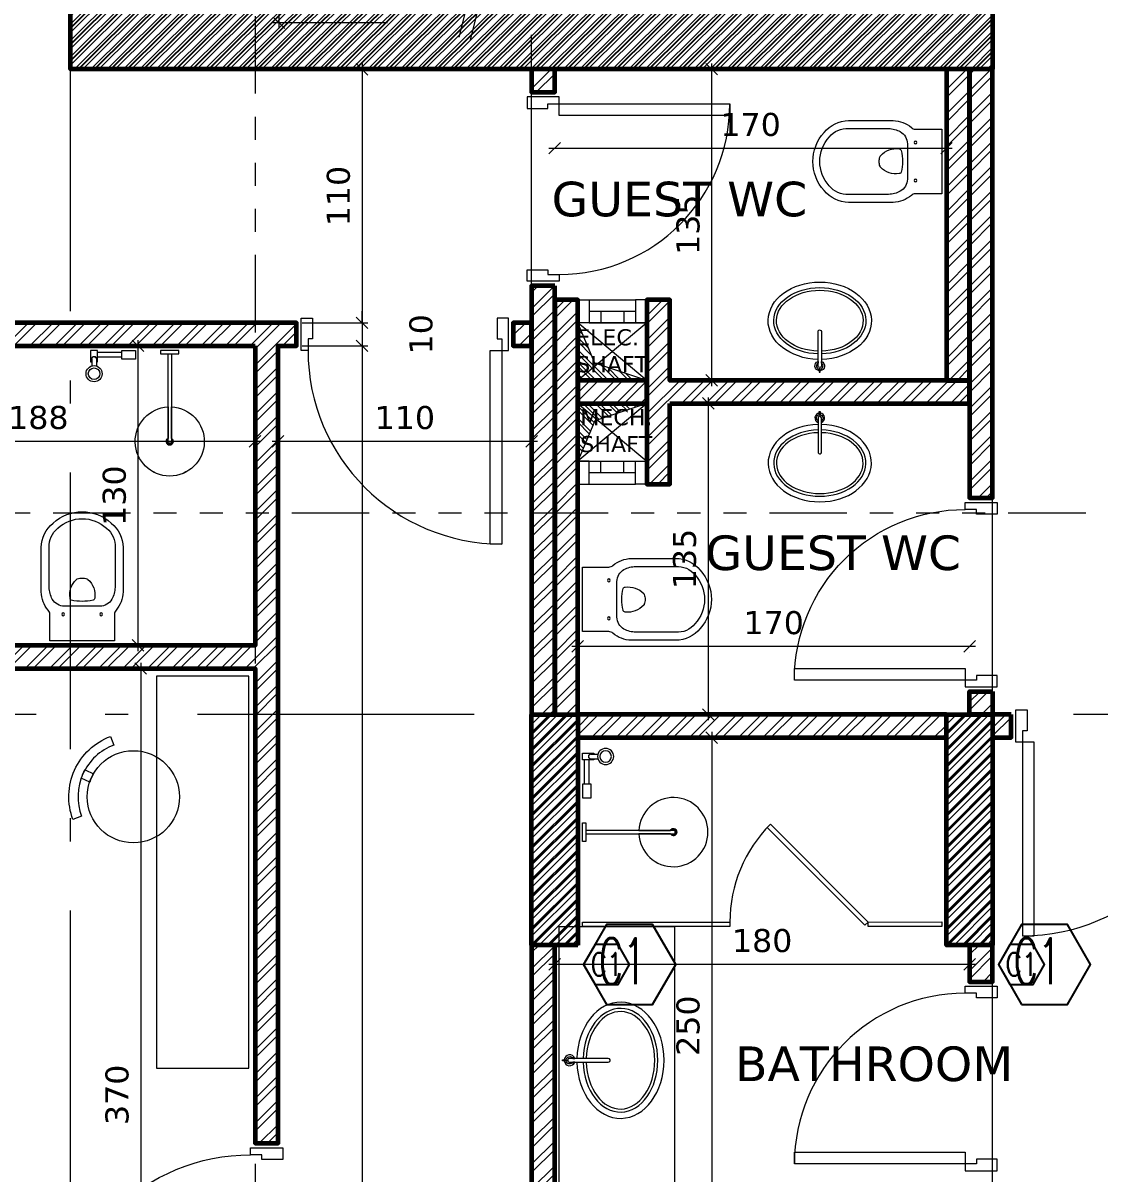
# Model space of a CAD drawing. Header units: inches. Extents: x -48 to 777, y -156 to 510.
# Drawn here: x 496.97 to 501.642, y 237.868 to 242.858 of the extents above; entities that cross this region are included whole.
import ezdxf
from ezdxf.enums import TextEntityAlignment as Align

# ---------------------------------------------------------------- set-up
doc = ezdxf.new("R2010")
doc.units = ezdxf.units.IN
doc.header["$MEASUREMENT"] = 0
doc.linetypes.add('ACAD_ISO06W100', pattern=[36, 24, -3, 0, -3, 0, -3, 0, -3])
doc.linetypes.add('ACAD_ISO10W100', pattern=[18, 12, -3, 0, -3])
doc.layers.get('Defpoints').update_dxf_attribs({"lineweight": 5})
for name, color, linetype, lineweight in [('A-AXIS', 253, 'ACAD_ISO10W100', 5), ('A-AXIS ST', 251, 'ACAD_ISO10W100', 5), ('A-DIM', 9, 'Continuous', 5), ('A-DOORS', 38, 'Continuous', 20), ('A-FURN1', 211, 'Continuous', 15), ('A-PILLARS', 1, 'Continuous', 60), ('A-PROJECTION2', 5, 'Continuous', 20), ('A-SANITARY', 120, 'Continuous', 5), ('A-SIGNS1', 20, 'Continuous', 15), ('A-TEXT', 50, 'Continuous', 15), ('A-WALLS', 7, 'Continuous', 60), ('A-WINDOWS', 4, 'Continuous', 20), ('D-GLASS', 171, 'Continuous', 20), ('H-OTHERS', 189, 'Continuous', 5), ('H-PILLARS', 61, 'Continuous', 5), ('H-WALLS', 51, 'Continuous', 5), ('str-shaft', 1, 'Continuous', 5)]:
    doc.layers.add(name, color=color, linetype=linetype, lineweight=lineweight)
for name, color, linetype in [('str-col-hatch', 8, 'Continuous'), ('str-COL-TAG-100', 1, 'Continuous'), ('str-COL-TAG-50', 7, 'Continuous'), ('str-columns', 3, 'Continuous'), ('str-walls', 5, 'Continuous')]:
    doc.layers.add(name, color=color, linetype=linetype)
doc.styles.add('ROMAN', font='ROMANS.SHX')
doc.styles.add('ROMAND', font='verdana.ttf')
doc.styles.add('ROMANS', font='romans__.ttf', dxfattribs={"height": 0.14})
doc.dimstyles.new('M-1.50', dxfattribs={"dimtxt": 0.1, "dimasz": 0.05, "dimexe": 0.025, "dimexo": 0.025, "dimgap": 0.05, "dimtad": 1, "dimlfac": 100, "dimrnd": 0.5, "dimzin": 9, "dimdsep": 46, "dimtxsty": 'ROMAND', "dimblk": 'OBLIQUE', "dimcen": 1, "dimdle": 0.025, "dimclrd": 256, "dimclre": 256, "dimclrt": 2, "dimadec": 0, "dimazin": 0, "dimtfac": 0.666667, "dimtmove": 2, "dimatfit": 3, "dimfxl": 0.04, "dimtolj": 1, "dimtzin": 5, "dimlwd": -1, "dimlwe": -1, "dimarcsym": 0})
pattern_1 = [(45, (-242.49175, -76.21088), (-0.0530330086, 0.0530330086), []), (45, (-242.4564, -76.21088), (-0.0530330086, 0.0530330086), [])]

# ---------------------------------------------------------------- blocks, each defined once
blk = doc.blocks.new('*U53')
for p, q in [((50, 100), (250, 100)), ((50, 50), (250, 50)), ((200, 50), (200, 0)), ((50, 0), (250, 0))]:
    blk.add_line(p, q)
for points in [[(0, 100), (50, 100), (50, 0), (0, 0)], [(300, 100), (250, 100), (250, 0), (300, 0)], [(100, 50), (100, 0)]]:
    blk.add_lwpolyline(points)
blk = doc.blocks.new('*U34')
for points in [[(130, -160), (100, -160), (100, -20), (150, -20), (150, -110), (130, -110), (130, -160)], [(970, -160), (1000, -160), (1000, -20), (950, -20), (950, -110), (970, -110), (970, -160)], [(180, -1000), (180, -160), (130, -160), (130, -1000)]]:
    blk.add_lwpolyline(points, close=True)
blk.add_arc((130, -160), 840, 270, 0)
blk = doc.blocks.new('*U35')
for points in [[(130, -160), (100, -160), (100, -20), (150, -20), (150, -110), (130, -110), (130, -160)], [(970, -160), (1000, -160), (1000, -20), (950, -20), (950, -110), (970, -110), (970, -160)], [(920, -1000), (920, -160), (970, -160), (970, -1000)]]:
    blk.add_lwpolyline(points, close=True)
blk.add_arc((970, -160), 840, 180, 270)
blk = doc.blocks.new('*U38')
for points in [[(130, -160), (100, -160), (100, -20), (150, -20), (150, -110), (130, -110), (130, -160)], [(870, -160), (900, -160), (900, -20), (850, -20), (850, -110), (870, -110), (870, -160)], [(820, -900), (820, -160), (870, -160), (870, -900)]]:
    blk.add_lwpolyline(points, close=True)
blk.add_arc((870, -160), 740, 180, 270)
blk = doc.blocks.new('*U37')
for points in [[(130, -160), (100, -160), (100, -20), (150, -20), (150, -110), (130, -110), (130, -160)], [(870, -160), (900, -160), (900, -20), (850, -20), (850, -110), (870, -110), (870, -160)], [(180, -900), (180, -160), (130, -160), (130, -900)]]:
    blk.add_lwpolyline(points, close=True)
blk.add_arc((130, -160), 740, 270, 0)
blk = doc.blocks.new('vnkhjghg')
at = {"extrusion": (0, 0, -1)}
for points in [[(-757.0152, 41.8368), (-757.0011, 41.7994, 0.414214), (-757.1411, 41.4902), (-757.1785, 41.4761, -0.414214)], [(-757.1426, 41.6552, -0.041739), (-757.1261, 41.6917), (-757.0895, 41.6751, 0.050126), (-757.106, 41.6387)]]:
    blk.add_lwpolyline(points, format="xyb", close=True, dxfattribs=at)
blk.add_circle((-756.9165, 41.5748), 0.2, dxfattribs=at)
blk = doc.blocks.new('fghjgcfd')
for points in [[(114.5932, -90.6209, 0.697476), (114.5868, -90.6535), (114.5868, -90.6631, -0.791584), (114.5932, -90.6121)], [(114.6052, -90.8243, -0.509087), (114.5932, -90.8331, -0.325305), (114.5868, -90.8243), (114.5868, -90.6384, -1), (114.6052, -90.6384)], [(114.6052, -90.6631), (114.6052, -90.6535, 0.697476), (114.5988, -90.6209), (114.5988, -90.6121, -0.791584)]]:
    blk.add_lwpolyline(points, format="xyb", close=True)
blk.add_lwpolyline([(114.5988, -90.6044), (114.5932, -90.6044), (114.5932, -90.6223), (114.5988, -90.6223)], close=True)
at = {"extrusion": (0, 0, -1)}
for major_axis, ratio, start_param, end_param in [((-0.28, 0), 0.75, 7.88683, 14.104318), ((-0.25, 0), 0.72, 7.890774, 14.100375), ((-0.235, 0), 0.702128, 7.893123, 14.098025)]:
    blk.add_ellipse((114.596, -90.8834), major_axis=major_axis, ratio=ratio, start_param=start_param, end_param=end_param, dxfattribs=at)
blk = doc.blocks.new('A$C4CB417C4')
blk.add_lwpolyline([(245.2, 7), (381.7, 7, -4.038071), (381.7, -7), (245.2, -7, 42.833797)], format="xyb", close=True)
at = {"ltscale": 0.1}
blk.add_lwpolyline([(0, 40), (15, 40), (15, -40), (0, -40)], close=True, dxfattribs=at)
blk.add_lwpolyline([(402, 7), (15, 7), (15, -7), (402, -7)], close=True)
for radius, start, end in [(150, 182.6748, 177.3252), (15, 207.8181, 152.1819), (12, 215.6853, 144.3147)]:
    blk.add_arc((395, 0), radius, start, end, dxfattribs=at)
blk = doc.blocks.new('A$C666D454D')
at = {"ltscale": 0.1}
for p, q in [((37, 10), (67.5, 10)), ((37, -10), (67.5, -10))]:
    blk.add_line(p, q, dxfattribs=at)
blk.add_lwpolyline([(37, 11), (47, 11), (47, 10.5), (50, 10.5), (50, 15), (0, 15), (0, -15), (50, -15), (50, -10.5), (47, -10.5), (47, -11), (37, -11, -1)], format="xyb", close=True, dxfattribs=at)
blk.add_lwpolyline([(37, -10), (37, -10), (37, -10, -1), (37, 10), (37, 10), (37, 10)], format="xyb", dxfattribs=at)
for radius in [35, 25]:
    blk.add_circle((101, 0), radius, dxfattribs=at)
blk = doc.blocks.new('A$C05B82E3A')
at = {"ltscale": 0.1}
for p, q in [((-30, 29), (-135, 29)), ((-30, 9), (-135, 9))]:
    blk.add_line(p, q, dxfattribs=at)
blk.add_lwpolyline([(30, 0), (30, 38), (-30, 38), (-30, 0)], close=True, dxfattribs=at)
at = {"ltscale": 0.1, "xscale": -1, "rotation": 270}
blk.add_blockref('A$C666D454D', (-150, 0), dxfattribs=at)
blk = doc.blocks.new('A$C114C6178')
for points in [[(177.5, -211.9, 0.16864), (147.3, -132.7, -0.198912), (140, -115), (140, 0), (-140, 0), (-140, -115, -0.198912), (-147.3, -132.7, 0.16864), (-177.5, -211.9), (-177.5, -405, 0.225866), (-126.2, -510.7, 0.390178), (126.2, -510.7, 0.225866), (177.5, -405)], [(142.8, -231.9, 0.110329), (129.5, -180.6, 0.254034), (77, -150), (-77, -150, 0.254034), (-129.5, -180.6, 0.110329), (-142.8, -231.9), (-142.8, -405, 0.247706), (-105.9, -488.7, 0.390724), (106.2, -488.4, 0.246571), (142.8, -405)], [(54.9, -185.7, 0.338204), (47.1, -176.5, 0.109547), (-47.1, -176.5, 0.38369), (-52.4, -185.7, 0.252795), (-25.1, -266.2, 0.060555), (-21, -268.7, 0.083015), (0, -272.4, 0.083015), (21, -268.7, 0.060555), (25.1, -266.2, 0.250335)]]:
    blk.add_lwpolyline(points, format="xyb", close=True)
for centre in [(-82.5, -115), (82.5, -115)]:
    blk.add_circle(centre, 5.91)
blk = doc.blocks.new('AXIS')
at = {"layer": 'A-AXIS ST', "ltscale": 0.1}
for p, q in [((640.66853, 296.91777), (640.66853, 336.01919)), ((642.66853, 296.91777), (642.66853, 336.01919)), ((644.66853, 296.91777), (644.66853, 336.01919)), ((657.61853, 316.06777), (627.81853, 316.06777))]:
    blk.add_line(p, q, dxfattribs=at)
blk = doc.blocks.new('_Oblique')
at = {"color": 0, "linetype": 'ByBlock', "lineweight": -2}
blk.add_line((-0.5, -0.5), (0.5, 0.5), dxfattribs=at)
blk = doc.blocks.new('*D1346')
at = {"layer": 'A-DIM', "transparency": 16777216}
blk.add_line((496.0718, 241.0427), (498.0018, 241.0427), dxfattribs=at)
at = {"layer": 'Defpoints', "color": 0, "transparency": 16777216}
for p in [(496.0968, 241.0427), (497.9768, 241.0427), (497.9768, 241.0427)]:
    blk.add_point(p, dxfattribs=at)
at = {"layer": 'A-DIM', "transparency": 16777216, "xscale": 0.05, "yscale": 0.05, "zscale": 0.05, "rotation": 180}
blk.add_blockref('_Oblique', (496.0968, 241.0427), dxfattribs=at)
at = {"layer": 'A-DIM', "transparency": 16777216, "xscale": 0.05, "yscale": 0.05, "zscale": 0.05}
blk.add_blockref('_Oblique', (497.9768, 241.0427), dxfattribs=at)
at = {"layer": 'A-DIM', "color": 2, "transparency": 16777216, "insert": (497.0368, 241.145), "char_height": 0.1, "attachment_point": 5, "style": 'ROMAND'}
blk.add_mtext('\\A1;188', dxfattribs=at)
blk = doc.blocks.new('*D1347')
at = {"layer": 'A-DIM', "transparency": 16777216}
for p, q in [((498.0518, 241.0427), (499.2018, 241.0427)), ((498.0768, 241.0177), (498.0768, 241.0177))]:
    blk.add_line(p, q, dxfattribs=at)
at = {"layer": 'Defpoints', "color": 0, "transparency": 16777216}
for p in [(498.0768, 241.0427), (499.1768, 241.0427), (499.1768, 241.0427)]:
    blk.add_point(p, dxfattribs=at)
at = {"layer": 'A-DIM', "transparency": 16777216, "xscale": 0.05, "yscale": 0.05, "zscale": 0.05, "rotation": 180}
blk.add_blockref('_Oblique', (498.0768, 241.0427), dxfattribs=at)
at = {"layer": 'A-DIM', "transparency": 16777216, "xscale": 0.05, "yscale": 0.05, "zscale": 0.05}
blk.add_blockref('_Oblique', (499.1768, 241.0427), dxfattribs=at)
at = {"layer": 'A-DIM', "color": 2, "transparency": 16777216, "insert": (498.6268, 241.1448), "char_height": 0.1, "attachment_point": 5, "style": 'ROMAND'}
blk.add_mtext('\\A1;110', dxfattribs=at)
blk = doc.blocks.new('*D1349')
at = {"layer": 'A-DIM', "transparency": 16777216}
blk.add_line((497.469, 241.4821), (497.469, 240.1321), dxfattribs=at)
at = {"layer": 'Defpoints', "color": 0, "transparency": 16777216}
for p in [(497.469, 241.4571), (497.469, 240.1571), (497.469, 240.1571)]:
    blk.add_point(p, dxfattribs=at)
at = {"layer": 'A-DIM', "transparency": 16777216, "xscale": 0.05, "yscale": 0.05, "zscale": 0.05}
for p, rotation in [((497.469, 241.4571), 90), ((497.469, 240.1571), 270)]:
    blk.add_blockref('_Oblique', p, dxfattribs=dict(at, rotation=rotation))
at = {"layer": 'A-DIM', "color": 2, "transparency": 16777216, "insert": (497.3669, 240.8071), "char_height": 0.1, "attachment_point": 5, "rotation": 90, "style": 'ROMAND'}
blk.add_mtext('\\A1;130', dxfattribs=at)
blk = doc.blocks.new('*D1350')
at = {"layer": 'A-DIM', "transparency": 16777216}
blk.add_line((497.4808, 240.0821), (497.4808, 236.3321), dxfattribs=at)
at = {"layer": 'Defpoints', "color": 0, "transparency": 16777216}
for p in [(497.4808, 240.0571), (497.4808, 236.3571), (497.4808, 236.3571)]:
    blk.add_point(p, dxfattribs=at)
at = {"layer": 'A-DIM', "transparency": 16777216, "xscale": 0.05, "yscale": 0.05, "zscale": 0.05}
for p, rotation in [((497.4808, 240.0571), 90), ((497.4808, 236.3571), 270)]:
    blk.add_blockref('_Oblique', p, dxfattribs=dict(at, rotation=rotation))
at = {"layer": 'A-DIM', "color": 2, "transparency": 16777216, "insert": (497.3787, 238.2071), "char_height": 0.1, "attachment_point": 5, "rotation": 90, "style": 'ROMAND'}
blk.add_mtext('\\A1;370', dxfattribs=at)
blk = doc.blocks.new('*D1353')
at = {"layer": 'A-DIM', "transparency": 16777216}
blk.add_line((499.9579, 241.2821), (499.9579, 242.6821), dxfattribs=at)
at = {"layer": 'Defpoints', "color": 0, "transparency": 16777216}
for p in [(499.9579, 242.6571), (499.9579, 242.6571), (499.9579, 241.3071)]:
    blk.add_point(p, dxfattribs=at)
at = {"layer": 'A-DIM', "transparency": 16777216, "xscale": 0.05, "yscale": 0.05, "zscale": 0.05}
for p, rotation in [((499.9579, 242.6571), 90), ((499.9579, 241.3071), 270)]:
    blk.add_blockref('_Oblique', p, dxfattribs=dict(at, rotation=rotation))
at = {"layer": 'A-DIM', "color": 2, "transparency": 16777216, "insert": (499.8558, 241.9821), "char_height": 0.1, "attachment_point": 5, "rotation": 90, "style": 'ROMAND'}
blk.add_mtext('\\A1;135', dxfattribs=at)
blk = doc.blocks.new('*D1354')
at = {"layer": 'A-DIM', "transparency": 16777216}
blk.add_line((499.2518, 242.3147), (501.0018, 242.3147), dxfattribs=at)
at = {"layer": 'Defpoints', "color": 0, "transparency": 16777216}
for p in [(499.2768, 242.3147), (500.9768, 242.3147), (500.9768, 242.3147)]:
    blk.add_point(p, dxfattribs=at)
at = {"layer": 'A-DIM', "transparency": 16777216, "xscale": 0.05, "yscale": 0.05, "zscale": 0.05, "rotation": 180}
blk.add_blockref('_Oblique', (499.2768, 242.3147), dxfattribs=at)
at = {"layer": 'A-DIM', "transparency": 16777216, "xscale": 0.05, "yscale": 0.05, "zscale": 0.05}
blk.add_blockref('_Oblique', (500.9768, 242.3147), dxfattribs=at)
at = {"layer": 'A-DIM', "color": 2, "transparency": 16777216, "insert": (500.1268, 242.4167), "char_height": 0.1, "attachment_point": 5, "style": 'ROMAND'}
blk.add_mtext('\\A1;170', dxfattribs=at)
blk = doc.blocks.new('*D1355')
at = {"layer": 'A-DIM', "transparency": 16777216}
blk.add_line((499.9429, 241.2321), (499.9429, 239.8321), dxfattribs=at)
at = {"layer": 'Defpoints', "color": 0, "transparency": 16777216}
for p in [(499.9429, 241.2071), (499.9429, 239.8571), (499.9429, 239.8571)]:
    blk.add_point(p, dxfattribs=at)
at = {"layer": 'A-DIM', "transparency": 16777216, "xscale": 0.05, "yscale": 0.05, "zscale": 0.05}
for p, rotation in [((499.9429, 241.2071), 90), ((499.9429, 239.8571), 270)]:
    blk.add_blockref('_Oblique', p, dxfattribs=dict(at, rotation=rotation))
at = {"layer": 'A-DIM', "color": 2, "transparency": 16777216, "insert": (499.8408, 240.5321), "char_height": 0.1, "attachment_point": 5, "rotation": 90, "style": 'ROMAND'}
blk.add_mtext('\\A1;135', dxfattribs=at)
blk = doc.blocks.new('*D1356')
at = {"layer": 'A-DIM', "transparency": 16777216}
for p, q in [((501.1018, 240.1529), (499.3518, 240.1529)), ((501.0768, 240.1279), (501.0768, 240.1279))]:
    blk.add_line(p, q, dxfattribs=at)
at = {"layer": 'Defpoints', "color": 0, "transparency": 16777216}
for p in [(499.3768, 240.1529), (499.3768, 240.1529), (501.0768, 240.1529)]:
    blk.add_point(p, dxfattribs=at)
at = {"layer": 'A-DIM', "transparency": 16777216, "xscale": 0.05, "yscale": 0.05, "zscale": 0.05, "rotation": 180}
blk.add_blockref('_Oblique', (499.3768, 240.1529), dxfattribs=at)
at = {"layer": 'A-DIM', "transparency": 16777216, "xscale": 0.05, "yscale": 0.05, "zscale": 0.05}
blk.add_blockref('_Oblique', (501.0768, 240.1529), dxfattribs=at)
at = {"layer": 'A-DIM', "color": 2, "transparency": 16777216, "insert": (500.2268, 240.255), "char_height": 0.1, "attachment_point": 5, "style": 'ROMAND'}
blk.add_mtext('\\A1;170', dxfattribs=at)
blk = doc.blocks.new('*D1357')
at = {"layer": 'A-DIM', "transparency": 16777216}
blk.add_line((499.9579, 239.7821), (499.9579, 237.2321), dxfattribs=at)
at = {"layer": 'Defpoints', "color": 0, "transparency": 16777216}
for p in [(499.9579, 239.7571), (499.9579, 237.2571), (499.9579, 237.2571)]:
    blk.add_point(p, dxfattribs=at)
at = {"layer": 'A-DIM', "transparency": 16777216, "xscale": 0.05, "yscale": 0.05, "zscale": 0.05}
for p, rotation in [((499.9579, 239.7571), 90), ((499.9579, 237.2571), 270)]:
    blk.add_blockref('_Oblique', p, dxfattribs=dict(at, rotation=rotation))
at = {"layer": 'A-DIM', "color": 2, "transparency": 16777216, "insert": (499.8558, 238.5071), "char_height": 0.1, "attachment_point": 5, "rotation": 90, "style": 'ROMAND'}
blk.add_mtext('\\A1;250', dxfattribs=at)
blk = doc.blocks.new('*D1358')
at = {"layer": 'A-DIM', "transparency": 16777216}
for p, q in [((499.2518, 238.7732), (501.1018, 238.7732)), ((499.2768, 238.7982), (499.2768, 238.7982))]:
    blk.add_line(p, q, dxfattribs=at)
at = {"layer": 'Defpoints', "color": 0, "transparency": 16777216}
for p in [(499.2768, 238.7732), (501.0768, 238.7732), (501.0768, 238.7732)]:
    blk.add_point(p, dxfattribs=at)
at = {"layer": 'A-DIM', "transparency": 16777216, "xscale": 0.05, "yscale": 0.05, "zscale": 0.05, "rotation": 180}
blk.add_blockref('_Oblique', (499.2768, 238.7732), dxfattribs=at)
at = {"layer": 'A-DIM', "transparency": 16777216, "xscale": 0.05, "yscale": 0.05, "zscale": 0.05}
blk.add_blockref('_Oblique', (501.0768, 238.7732), dxfattribs=at)
at = {"layer": 'A-DIM', "color": 2, "transparency": 16777216, "insert": (500.1768, 238.8755), "char_height": 0.1, "attachment_point": 5, "style": 'ROMAND'}
blk.add_mtext('\\A1;180', dxfattribs=at)
blk = doc.blocks.new('*D1237')
at = {"layer": 'A-DIM', "transparency": 16777216}
for p, q in [((498.4411, 242.6819), (498.4411, 241.5319)), ((498.3363, 242.6569), (498.4661, 242.6569)), ((498.1818, 241.5569), (498.4661, 241.5569))]:
    blk.add_line(p, q, dxfattribs=at)
at = {"layer": 'Defpoints', "color": 0, "transparency": 16777216}
for p in [(498.3113, 242.6569), (498.1568, 241.5569), (498.4411, 241.5569)]:
    blk.add_point(p, dxfattribs=at)
at = {"layer": 'A-DIM', "transparency": 16777216, "xscale": 0.05, "yscale": 0.05, "zscale": 0.05}
for p, rotation in [((498.4411, 242.6569), 90), ((498.4411, 241.5569), 270)]:
    blk.add_blockref('_Oblique', p, dxfattribs=dict(at, rotation=rotation))
at = {"layer": 'A-DIM', "color": 2, "transparency": 16777216, "insert": (498.339, 242.1069), "char_height": 0.1, "attachment_point": 5, "rotation": 90, "style": 'ROMAND'}
blk.add_mtext('\\A1;110', dxfattribs=at)
blk = doc.blocks.new('*D1238')
at = {"layer": 'A-DIM', "transparency": 16777216}
for p, q in [((498.4411, 241.5569), (498.4411, 241.6069)), ((498.1818, 241.5569), (498.4661, 241.5569)), ((498.4411, 241.5569), (498.4411, 241.4569)), ((498.1818, 241.4569), (498.4661, 241.4569)), ((498.4411, 241.4569), (498.4411, 241.4069))]:
    blk.add_line(p, q, dxfattribs=at)
at = {"layer": 'Defpoints', "color": 0, "transparency": 16777216}
for p in [(498.1568, 241.5569), (498.1568, 241.4569), (498.4411, 241.4569)]:
    blk.add_point(p, dxfattribs=at)
at = {"layer": 'A-DIM', "transparency": 16777216, "xscale": 0.05, "yscale": 0.05, "zscale": 0.05}
for p, rotation in [((498.4411, 241.5569), 270), ((498.4411, 241.4569), 90)]:
    blk.add_blockref('_Oblique', p, dxfattribs=dict(at, rotation=rotation))
at = {"layer": 'A-DIM', "color": 2, "transparency": 16777216, "insert": (498.6972, 241.5069), "char_height": 0.1, "attachment_point": 5, "rotation": 90, "style": 'ROMAND'}
blk.add_mtext('\\A1;10', dxfattribs=at)
blk = doc.blocks.new('*D1239')
at = {"layer": 'A-DIM', "transparency": 16777216}
for p, q in [((498.4411, 241.4819), (498.4411, 233.2819)), ((498.1818, 241.4569), (498.4661, 241.4569)), ((498.1818, 233.3069), (498.4661, 233.3069))]:
    blk.add_line(p, q, dxfattribs=at)
at = {"layer": 'Defpoints', "color": 0, "transparency": 16777216}
for p in [(498.1568, 241.4569), (498.1568, 233.3069), (498.4411, 233.3069)]:
    blk.add_point(p, dxfattribs=at)
at = {"layer": 'A-DIM', "transparency": 16777216, "xscale": 0.05, "yscale": 0.05, "zscale": 0.05}
for p, rotation in [((498.4411, 241.4569), 90), ((498.4411, 233.3069), 270)]:
    blk.add_blockref('_Oblique', p, dxfattribs=dict(at, rotation=rotation))
at = {"layer": 'A-DIM', "color": 2, "transparency": 16777216, "insert": (498.3388, 237.3819), "char_height": 0.1, "attachment_point": 5, "rotation": 90, "style": 'ROMAND'}
blk.add_mtext('\\A1;815', dxfattribs=at)
blk = doc.blocks.new('*D1312')
at = {"layer": 'A-DIM', "transparency": 16777216}
for p, q in [((498.394, 247.3084), (498.0559, 247.3084)), ((498.0809, 242.8334), (498.0809, 247.3334)), ((498.5518, 242.8584), (498.0559, 242.8584))]:
    blk.add_line(p, q, dxfattribs=at)
at = {"layer": 'Defpoints', "color": 0, "transparency": 16777216}
for p in [(498.0809, 247.3084), (498.419, 247.3084), (498.5768, 242.8584)]:
    blk.add_point(p, dxfattribs=at)
at = {"layer": 'A-DIM', "transparency": 16777216, "xscale": 0.05, "yscale": 0.05, "zscale": 0.05}
for p, rotation in [((498.0809, 247.3084), 90), ((498.0809, 242.8584), 270)]:
    blk.add_blockref('_Oblique', p, dxfattribs=dict(at, rotation=rotation))
at = {"layer": 'A-DIM', "color": 2, "transparency": 16777216, "insert": (497.9799, 245.0834), "char_height": 0.1, "attachment_point": 5, "rotation": 90, "style": 'ROMAND'}
blk.add_mtext('\\A1;445', dxfattribs=at)
blk = doc.blocks.new('tags')
at = {"layer": 'str-COL-TAG-100', "color": 2}
blk.add_lwpolyline([(0.125, -0.2616), (0.325, -0.2616), (0.425, -0.0884), (0.325, 0.0848), (0.125, 0.0848), (0.025, -0.0884)], close=True, dxfattribs=at)
at = {"layer": 'str-COL-TAG-50', "color": 2}
blk.add_lwpolyline([(0.075, -0.175), (0.175, -0.175), (0.225, -0.0884), (0.175, -0.0018), (0.075, -0.0018), (0.025, -0.0884)], close=True, dxfattribs=at)
at = {"layer": 'str-COL-TAG-100', "color": 1, "style": 'ROMANS', "width": 0.699426}
blk.add_attdef('NUMBER', text='', height=0.2, dxfattribs=at).set_placement((0.0918, -0.1741), (0.3679, -0.1741), align=Align.FIT)
at = {"layer": 'str-COL-TAG-50', "color": 1, "style": 'ROMANS', "width": 0.697102}
blk.add_attdef('NUMBER', text='', height=0.1, dxfattribs=at).set_placement((0.0562, -0.1375), (0.1938, -0.1375), align=Align.FIT)

msp = doc.modelspace()

# ---------------------------------------------------------------- hatches: boundary and pattern name
at = {"layer": 'H-OTHERS'}
h = msp.add_hatch(dxfattribs=at)
h.set_pattern_fill('ANSI32', color=256, scale=0.1, angle=-231.51165)
h.set_pattern_definition([(135, (491.232857, 226.337407), (-0.026516504, -0.026516504), []), (135, (491.232857, 226.355084), (-0.026516504, -0.026516504), [])])
h.paths.add_polyline_path([(499.67678, 241.30688), (499.45129, 241.38209), (499.37678, 241.55688), (499.37678, 241.30688)])
h = msp.add_hatch(dxfattribs=at)
h.set_pattern_fill('ANSI32', color=256, scale=0.1, angle=-231.51165)
h.set_pattern_definition([(135, (491.232857, 225.987407), (-0.026516504, -0.026516504), []), (135, (491.232857, 226.005084), (-0.026516504, -0.026516504), [])])
h.paths.add_polyline_path([(499.67678, 241.20688), (499.45129, 241.13168), (499.37678, 240.95688), (499.37678, 241.20688)])
at = {"layer": 'H-PILLARS'}
h = msp.add_hatch(dxfattribs=at)
h.set_pattern_fill('ANSI31', color=256, scale=0.2)
h.set_pattern_definition([(45, (-44.491753, -76.21929), (-0.0176776695, 0.0176776695), [])])
h.paths.add_polyline_path([(501.17678, 245.91845), (501.17678, 242.65688), (497.17678, 242.65688), (497.17678, 245.91845), (497.47678, 245.91845), (497.47678, 242.95845), (500.87678, 242.95845), (500.87678, 245.91845)])
at = {"layer": 'H-PILLARS', "linetype": 'Continuous'}
h = msp.add_hatch(dxfattribs=at)
h.set_pattern_fill('ANSI31', color=256, scale=0.2)
h.set_pattern_definition([(45, (-46.241753, -73.60263), (-0.0176776695, 0.0176776695), [])])
h.paths.add_polyline_path([(499.37678, 238.85688), (499.17678, 238.85688), (499.17678, 239.85688), (499.37678, 239.85688)])
h = msp.add_hatch(dxfattribs=at)
h.set_pattern_fill('ANSI31', color=256, scale=0.2)
h.set_pattern_definition([(45, (-44.441753, -73.60263), (-0.0176776695, 0.0176776695), [])])
h.paths.add_polyline_path([(501.17678, 238.85688), (500.97678, 238.85688), (500.97678, 239.85688), (501.17678, 239.85688)])
at = {"layer": 'H-WALLS'}
h = msp.add_hatch(dxfattribs=at)
h.set_pattern_fill('ANSI32', color=256, scale=0.2)
h.set_pattern_definition(pattern_1)
h.paths.add_polyline_path([(499.27678, 242.65688), (499.17678, 242.65688), (499.17678, 242.55688), (499.27678, 242.55688)], flags=17)
h = msp.add_hatch(dxfattribs=at)
h.set_pattern_fill('ANSI32', color=256, scale=0.2)
h.set_pattern_definition(pattern_1)
h.paths.add_polyline_path([(501.07678, 242.65688), (501.07678, 242.65688), (501.07678, 242.65688), (500.97678, 242.65688), (500.97678, 241.30688), (501.07678, 241.30688)])
h = msp.add_hatch(dxfattribs=at)
h.set_pattern_fill('ANSI32', color=256, scale=0.2)
h.set_pattern_definition(pattern_1)
h.paths.add_polyline_path([(501.17678, 242.65688), (501.17678, 242.65688), (501.17678, 242.65688), (501.07678, 242.65688), (501.07678, 240.79688), (501.17678, 240.79688)])
h = msp.add_hatch(dxfattribs=at)
h.set_pattern_fill('ANSI32', color=256, scale=0.2)
h.set_pattern_definition(pattern_1)
h.paths.add_polyline_path([(497.97678, 241.45688), (497.97678, 240.15688), (496.07678, 240.15688), (496.07678, 240.71688), (495.97678, 240.71688), (495.97678, 240.15688), (494.02678, 240.15688), (494.02678, 240.05688), (497.97678, 240.05688), (497.97678, 237.99688), (498.07678, 237.99688), (498.07678, 241.45688), (498.15678, 241.45688), (498.15678, 241.55688), (496.07678, 241.55688), (496.07678, 241.83688), (495.97678, 241.83688), (495.97678, 241.45688)], flags=17)
h = msp.add_hatch(dxfattribs=at)
h.set_pattern_fill('ANSI32', color=256, scale=0.2)
h.set_pattern_definition(pattern_1)
h.paths.add_polyline_path([(499.27678, 241.71688), (499.17678, 241.71688), (499.17678, 239.85688), (499.27678, 239.85688)], flags=17)
h = msp.add_hatch(dxfattribs=at)
h.set_pattern_fill('ANSI32', color=256, scale=0.2)
h.set_pattern_definition(pattern_1)
h.paths.add_polyline_path([(499.37678, 240.75688), (499.37678, 240.75688), (499.37678, 241.65688), (499.27678, 241.65688), (499.27678, 239.85688), (499.37678, 239.85688)], flags=17)
h = msp.add_hatch(dxfattribs=at)
h.set_pattern_fill('ANSI32', color=256, scale=0.2)
h.set_pattern_definition(pattern_1)
h.paths.add_polyline_path([(499.77678, 241.20688), (501.07678, 241.20688), (501.07678, 241.30688), (499.77678, 241.30688), (499.77678, 241.65688), (499.67678, 241.65688), (499.67678, 240.85688), (499.77678, 240.85688)])
h = msp.add_hatch(dxfattribs=at)
h.set_pattern_fill('ANSI32', color=256, scale=0.2)
h.set_pattern_definition(pattern_1)
h.paths.add_polyline_path([(499.17678, 241.55688), (499.09678, 241.55688), (499.09678, 241.45688), (499.17678, 241.45688)], flags=17)
h = msp.add_hatch(dxfattribs=at)
h.set_pattern_fill('ANSI32', color=256, scale=0.2)
h.set_pattern_definition([(45, (0, 99), (-0.053033009, 0.053033009), []), (45, (0.035355, 99), (-0.053033009, 0.053033009), [])])
h.paths.add_polyline_path([(499.67678, 241.30688), (499.37678, 241.30688), (499.37678, 241.20688), (499.67678, 241.20688)])
h = msp.add_hatch(dxfattribs=at)
h.set_pattern_fill('ANSI32', color=256, scale=0.2)
h.set_pattern_definition(pattern_1)
h.paths.add_polyline_path([(501.17678, 239.95688), (501.17678, 239.85688), (501.07678, 239.85688), (501.07678, 239.95688)])
h = msp.add_hatch(dxfattribs=at)
h.set_pattern_fill('ANSI32', color=256, scale=0.2)
h.set_pattern_definition(pattern_1)
h.paths.add_polyline_path([(500.97678, 239.85688), (499.37678, 239.85688), (499.37678, 239.75688), (500.97678, 239.75688)])
h = msp.add_hatch(dxfattribs=at)
h.set_pattern_fill('ANSI32', color=256, scale=0.2)
h.set_pattern_definition(pattern_1)
h.paths.add_polyline_path([(501.25678, 239.85688), (501.17678, 239.85688), (501.17678, 239.75688), (501.25678, 239.75688)])
h = msp.add_hatch(dxfattribs=at)
h.set_pattern_fill('ANSI32', color=256, scale=0.2)
h.set_pattern_definition(pattern_1)
h.paths.add_polyline_path([(499.27678, 238.85688), (499.17678, 238.85688), (499.17678, 236.35598), (499.27678, 236.35598)])
h.paths.add_polyline_path([(499.37678, 236.45688), (499.27678, 236.45688), (499.27678, 237.75688), (499.37678, 237.75688)])
h = msp.add_hatch(dxfattribs=at)
h.set_pattern_fill('ANSI32', color=256, scale=0.2)
h.set_pattern_definition(pattern_1)
h.paths.add_polyline_path([(501.17678, 238.85688), (501.07678, 238.85688), (501.07678, 238.69779), (501.17678, 238.69779)])
at = {"layer": 'str-col-hatch'}
h = msp.add_hatch(dxfattribs=at)
h.set_pattern_fill('ANSI31', color=256, scale=0.4)
h.set_pattern_definition([(45, (-197.00302, 188.047635), (-0.035355339, 0.035355339), [])])
h.paths.add_polyline_path([(499.17678, 239.85688), (499.17678, 238.85688), (499.37678, 238.85688), (499.37678, 239.85688)])
h = msp.add_hatch(dxfattribs=at)
h.set_pattern_fill('ANSI31', color=256, scale=0.4)
h.set_pattern_definition([(45, (-195.20302, 188.047635), (-0.035355339, 0.035355339), [])])
h.paths.add_polyline_path([(500.97678, 239.85688), (500.97678, 238.85688), (501.17678, 238.85688), (501.17678, 239.85688)])
at = {"layer": 'str-walls'}
h = msp.add_hatch(dxfattribs=at)
h.set_pattern_fill('ANSI31', color=8, scale=0.4)
h.set_pattern_definition([(45, (-99, 1e-10), (-0.035355339, 0.035355339), [])])
h.paths.add_polyline_path([(497.47678, 245.91845), (497.47678, 242.95845), (500.87678, 242.95845), (500.87678, 245.91845), (501.17678, 245.91845), (501.17678, 242.65688), (497.17679, 242.65686), (497.17677, 245.91845)])

# ---------------------------------------------------------------- linework, layer by layer
at = {"layer": 'A-AXIS', "linetype": 'ACAD_ISO06W100', "ltscale": 0.014}
msp.add_line((487.77664, 240.73298), (511.66993, 240.73298), dxfattribs=at)
msp.add_lwpolyline([(497.97678, 261.53523), (497.97678, 206.99672)], dxfattribs=at)
at = {"layer": 'A-FURN1'}
msp.add_lwpolyline([(497.95002, 240.02332), (497.55002, 240.02332), (497.55002, 238.32332), (497.95002, 238.32332)], close=True, dxfattribs=at)
at = {"layer": 'A-PILLARS'}
for points in [[(501.17678, 245.91845), (501.17678, 242.65688), (497.17678, 242.65688), (497.17678, 245.91845), (497.47678, 245.91845), (497.47678, 242.95845), (500.87678, 242.95845), (500.87678, 245.91845)], [(499.37678, 238.85688), (499.17678, 238.85688), (499.17678, 239.85688), (499.37678, 239.85688)], [(501.17678, 238.85688), (500.97678, 238.85688), (500.97678, 239.85688), (501.17678, 239.85688)]]:
    msp.add_lwpolyline(points, close=True, dxfattribs=at)
at = {"layer": 'A-PROJECTION2'}
for points in [[(499.37678, 241.30688), (499.67678, 241.30688), (499.67678, 241.55688), (499.37678, 241.55688)], [(499.37678, 240.95688), (499.67678, 240.95688), (499.67678, 241.20688), (499.37678, 241.20688)]]:
    msp.add_lwpolyline(points, close=True, dxfattribs=at)
at = {"layer": 'A-SANITARY'}
msp.add_lwpolyline([(499.29678, 237.77688), (499.29678, 238.93688), (499.79678, 238.93688), (499.79678, 237.77688), (499.69678, 237.77688), (499.69678, 237.77688), (499.29678, 237.77688)], dxfattribs=at)
at = {"layer": 'A-SIGNS1'}
for p, q in [((499.1986, 244.14572), (498.86136, 242.79676)), ((499.2471, 244.13359), (498.90986, 242.78464))]:
    msp.add_line(p, q, dxfattribs=at)
at = {"layer": 'A-WALLS', "linetype": 'Continuous'}
for points in [[(499.27678, 242.65688), (499.17678, 242.65688), (499.17678, 242.55688), (499.27678, 242.55688)], [(501.07678, 242.65688), (501.07678, 242.65688), (501.07678, 242.65688), (500.97678, 242.65688), (500.97678, 241.30688), (501.07678, 241.30688)], [(501.17678, 242.65688), (501.17678, 242.65688), (501.17678, 242.65688), (501.07678, 242.65688), (501.07678, 240.79688), (501.17678, 240.79688)], [(499.37678, 240.75688), (499.37678, 240.75688), (499.37678, 241.65688), (499.27678, 241.65688), (499.27678, 239.85688), (499.37678, 239.85688)]]:
    msp.add_lwpolyline(points, close=True, dxfattribs=at)
for points in [[(497.97678, 241.45688), (497.97678, 240.15688), (496.07678, 240.15688), (496.07678, 240.71688), (495.97678, 240.71688), (495.97678, 240.15688), (494.02678, 240.15688), (494.02678, 240.05688), (497.97678, 240.05688), (497.97678, 237.99688), (498.07678, 237.99688), (498.07678, 241.45688), (498.15678, 241.45688), (498.15678, 241.55688), (496.07678, 241.55688), (496.07678, 241.83688), (495.97678, 241.83688), (495.97678, 241.45688), (497.97678, 241.45688)], [(499.77678, 241.20688), (501.07678, 241.20688), (501.07678, 241.30688), (499.77678, 241.30688), (499.77678, 241.65688), (499.67678, 241.65688), (499.67678, 240.85688), (499.77678, 240.85688), (499.77678, 241.20688)]]:
    msp.add_lwpolyline(points, dxfattribs=at)
at = {"layer": 'A-WALLS'}
for points in [[(499.27678, 241.71688), (499.17678, 241.71688), (499.17678, 239.85688), (499.27678, 239.85688)], [(499.17678, 241.55688), (499.09678, 241.55688), (499.09678, 241.45688), (499.17678, 241.45688)], [(499.67678, 241.30688), (499.37678, 241.30688), (499.37678, 241.20688), (499.67678, 241.20688)], [(501.17678, 239.95688), (501.17678, 239.85688), (501.07678, 239.85688), (501.07678, 239.95688)], [(500.97678, 239.85688), (499.37678, 239.85688), (499.37678, 239.75688), (500.97678, 239.75688)], [(501.25678, 239.85688), (501.17678, 239.85688), (501.17678, 239.75688), (501.25678, 239.75688)], [(499.27678, 238.85688), (499.17678, 238.85688), (499.17678, 236.35598), (499.27678, 236.35598)], [(501.17678, 238.85688), (501.07678, 238.85688), (501.07678, 238.69779), (501.17678, 238.69779)]]:
    msp.add_lwpolyline(points, close=True, dxfattribs=at)
at = {"layer": 'D-GLASS'}
for points in [[(500.21251, 239.38115), (500.63678, 238.95688), (500.62264, 238.94274), (500.19837, 239.36701), (500.21251, 239.38115)], [(499.39678, 238.95688), (500.03678, 238.95688), (500.03678, 238.93688), (499.39678, 238.93688), (499.39678, 238.95688)], [(500.63678, 238.95688), (500.95678, 238.95713), (500.95678, 238.93713), (500.63678, 238.93688), (500.63678, 238.95688)]]:
    msp.add_lwpolyline(points, dxfattribs=at)
msp.add_arc((500.63678, 238.95688), 0.6, 134.99982, 180, dxfattribs=at)
at = {"layer": 'H-OTHERS'}
for points in [[(499.67678, 241.30688), (499.45129, 241.38209), (499.37678, 241.55688), (499.37678, 241.30688), (499.67678, 241.30688)], [(499.67678, 241.20688), (499.45129, 241.13168), (499.37678, 240.95688), (499.37678, 241.20688), (499.67678, 241.20688)]]:
    msp.add_lwpolyline(points, dxfattribs=at)
at = {"layer": 'str-columns'}
for points in [[(499.17678, 238.85688), (499.37678, 238.85688), (499.37678, 239.85688), (499.17678, 239.85688)], [(500.97678, 238.85688), (501.17678, 238.85688), (501.17678, 239.85688), (500.97678, 239.85688)]]:
    msp.add_lwpolyline(points, close=True, dxfattribs=at)
at = {"layer": 'str-shaft'}
for p, q in [((499.67678, 241.55688), (499.37678, 241.30688)), ((499.67678, 241.30688), (499.37678, 241.55688)), ((499.67678, 241.20688), (499.37678, 240.95688)), ((499.37678, 241.20688), (499.67678, 240.95688))]:
    msp.add_line(p, q, dxfattribs=at)
for points in [[(499.67678, 241.55688), (499.37678, 241.55688), (499.37678, 241.30688), (499.67678, 241.30688)], [(499.67678, 241.20688), (499.37678, 241.20688), (499.37678, 240.95688), (499.67678, 240.95688)]]:
    msp.add_lwpolyline(points, close=True, dxfattribs=at)
at = {"layer": 'str-walls'}
msp.add_lwpolyline([(497.47678, 245.91845), (497.47678, 242.95845), (500.87678, 242.95845), (500.87678, 245.91845), (501.17678, 245.91845), (501.17678, 242.65688), (497.17679, 242.65686), (497.17677, 245.91845)], close=True, dxfattribs=at)

# ---------------------------------------------------------------- block references
at = {"layer": 'A-DIM'}
msp.add_blockref('AXIS', (-143.49175, -76.21088), dxfattribs=at)
at = {"layer": 'A-DOORS', "yscale": 0.0009999999999906, "zscale": 0.0009999999999906}
for name, p, xscale, rotation in [('*U38', (499.13678, 241.63688), 0.0009999999999906, 90.00000000000001), ('*U37', (501.21678, 239.87688), -0.0009999999999906, 270), ('*U38', (501.21678, 238.77779), 0.0009999999999906, 270), ('*U34', (498.11678, 236.97688), -0.0009999999999906, 270)]:
    msp.add_blockref(name, p, dxfattribs=dict(at, xscale=xscale, rotation=rotation))
at = {"layer": 'A-DOORS', "xscale": 0.0009999999999906, "yscale": 0.0009999999999906, "zscale": 0.0009999999999906}
for name, p in [('*U35', (498.07678, 241.59688)), ('*U34', (501.17678, 239.89688))]:
    msp.add_blockref(name, p, dxfattribs=at)
at = {"layer": 'A-FURN1', "xscale": -1, "rotation": 359.9999999916878}
msp.add_blockref('vnkhjghg', (1254.36543, 197.92537), dxfattribs=at)
at = {"layer": 'A-SANITARY', "extrusion": (0, 0, -1), "xscale": 0.001000000000885, "yscale": 0.001000000000885, "zscale": -0.001000000000885}
for p, rotation in [((-500.95678, 242.25688), 90), ((-497.22678, 240.17688), 180), ((-499.39678, 240.35688), 270)]:
    msp.add_blockref('A$C114C6178', p, dxfattribs=dict(at, rotation=rotation))
at = {"layer": 'A-SANITARY'}
for name, p, xscale, yscale, zscale, rotation in [('fghjgcfd', (592.10359, 168.85898), 0.8, 0.8, 0.8, 180), ('A$C05B82E3A', (497.42859, 241.43688), -0.001000000000885, 0.001000000000885, 0.001000000000885, 180), ('A$C4CB417C4', (497.60678, 241.43688), -0.001000000000885, 0.001000000000885, 0.001000000000885, 90), ('A$C05B82E3A', (499.39678, 239.52507), 0.001000000000885, 0.001000000000885, 0.001000000000885, 270), ('fghjgcfd', (417.76724, 341.49329), -0.9, 0.9, 0.9, 90)]:
    msp.add_blockref(name, p, dxfattribs=dict(at, xscale=xscale, yscale=yscale, zscale=zscale, rotation=rotation))
for name, p, xscale, yscale, zscale in [('fghjgcfd', (592.10359, 313.65479), -0.8, 0.8, 0.8), ('A$C4CB417C4', (499.39678, 239.34688), 0.001000000000885, 0.001000000000885, 0.001000000000885)]:
    msp.add_blockref(name, p, dxfattribs=dict(at, xscale=xscale, yscale=yscale, zscale=zscale))
at = {"layer": 'A-WINDOWS', "xscale": 0.0009999999999906004, "yscale": 0.0009999999999906004, "zscale": 0.0009999999999906004}
msp.add_blockref('*U53', (499.37678, 241.55688), dxfattribs=at)
at = {"layer": 'A-WINDOWS', "xscale": -0.0009999999999906004, "yscale": 0.0009999999999906004, "zscale": 0.0009999999999906004, "rotation": 180}
msp.add_blockref('*U53', (499.37678, 240.95688), dxfattribs=at)
at = {"layer": 'str-columns'}
ref = msp.add_blockref('tags', (499.37678, 238.86073), dxfattribs=at)
ref.add_attrib('NUMBER', 'C1', dxfattribs={"layer": 'str-COL-TAG-50', "color": 1, "height": 0.1, "style": 'ROMANS', "width": 0.63631}).set_placement((499.43297, 238.72323), (499.57056, 238.72323), align=Align.FIT)
ref.add_attrib('NUMBER', 'C1', dxfattribs={"layer": 'str-COL-TAG-100', "color": 1, "height": 0.2, "style": 'ROMAN', "width": 0.670259}).set_placement((499.46862, 238.68667), (499.67289, 238.68667), align=Align.FIT)
ref = msp.add_blockref('tags', (501.17678, 238.86073), dxfattribs=at)
ref.add_attrib('NUMBER', 'C1', dxfattribs={"layer": 'str-COL-TAG-50', "color": 1, "height": 0.1, "style": 'ROMANS', "width": 0.63631}).set_placement((501.23297, 238.72323), (501.37056, 238.72323), align=Align.FIT)
ref.add_attrib('NUMBER', 'C1', dxfattribs={"layer": 'str-COL-TAG-100', "color": 1, "height": 0.2, "style": 'ROMAN', "width": 0.670259}).set_placement((501.26862, 238.68667), (501.47289, 238.68667), align=Align.FIT)

# ---------------------------------------------------------------- texts
at = {"layer": 'A-TEXT', "attachment_point": 1, "style": 'ROMAND'}
for s, insert, char_height, width in [('GUEST WC', (499.26328, 242.16895), 0.15, 2.3447222), ('ELEC.\\PSHAFT', (499.36978, 241.52905), 0.07, 0.6766314), ('MECH.\\PSHAFT', (499.38785, 241.18234), 0.07, 0.6766314), ('GUEST WC', (499.93074, 240.63412), 0.15, 2.3447222), ('BATHROOM ', (500.0589, 238.41675), 0.15, 2.3447222)]:
    msp.add_mtext(s, dxfattribs=dict(at, insert=insert, char_height=char_height, width=width))

# ---------------------------------------------------------------- dimensions: what is measured, and where the dimension line sits
at = {"layer": 'A-DIM'}
for base, p1, p2, picture, middle in [((498.08095, 247.30845), (498.57678, 242.85845), (498.41897, 247.30845), '*D1312', (497.9799, 245.08345)), ((498.44106, 241.55688), (498.31126, 242.65688), (498.15678, 241.55688), '*D1237', (498.33901, 242.10688)), ((499.95787, 242.65712), (499.95787, 241.30712), (499.95787, 242.65712), '*D1353', (499.85579, 241.98212)), ((498.44106, 241.45688), (498.15678, 241.55688), (498.15678, 241.45688), '*D1238', (498.6972, 241.50688)), ((497.46902, 240.15712), (497.46902, 241.45712), (497.46902, 240.15712), '*D1349', (497.36694, 240.80712)), ((498.44106, 233.30688), (498.15678, 241.45688), (498.15678, 233.30688), '*D1239', (498.33877, 237.38188)), ((499.94287, 239.85712), (499.94287, 241.20712), (499.94287, 239.85712), '*D1355', (499.84079, 240.53212)), ((497.48079, 236.35712), (497.48079, 240.05712), (497.48079, 236.35712), '*D1350', (497.37871, 238.20712)), ((499.95787, 237.25712), (499.95787, 239.75712), (499.95787, 237.25712), '*D1357', (499.85579, 238.50712))]:
    dim = msp.add_linear_dim(base=base, p1=p1, p2=p2, angle=90, dimstyle='M-1.50', dxfattribs=at)
    dim.commit()
    dim.dimension.update_dxf_attribs({"geometry": picture, "text_midpoint": middle})
for base, p1, p2, picture, middle in [((500.97678, 242.31469), (499.27678, 242.31469), (500.97678, 242.31469), '*D1354', (500.12678, 242.41674)), ((497.97678, 241.04275), (496.09678, 241.04275), (497.97678, 241.04275), '*D1346', (497.03678, 241.14503)), ((499.17678, 241.04275), (498.07678, 241.04275), (499.17678, 241.04275), '*D1347', (498.62678, 241.1448)), ((499.37678, 240.15291), (501.07678, 240.15291), (499.37678, 240.15291), '*D1356', (500.22678, 240.25496)), ((501.07678, 238.77322), (499.27678, 238.77322), (501.07678, 238.77322), '*D1358', (500.17678, 238.8755))]:
    dim = msp.add_linear_dim(base=base, p1=p1, p2=p2, dimstyle='M-1.50', dxfattribs=at)
    dim.commit()
    dim.dimension.update_dxf_attribs({"geometry": picture, "text_midpoint": middle})

doc.saveas('drawing.dxf')
